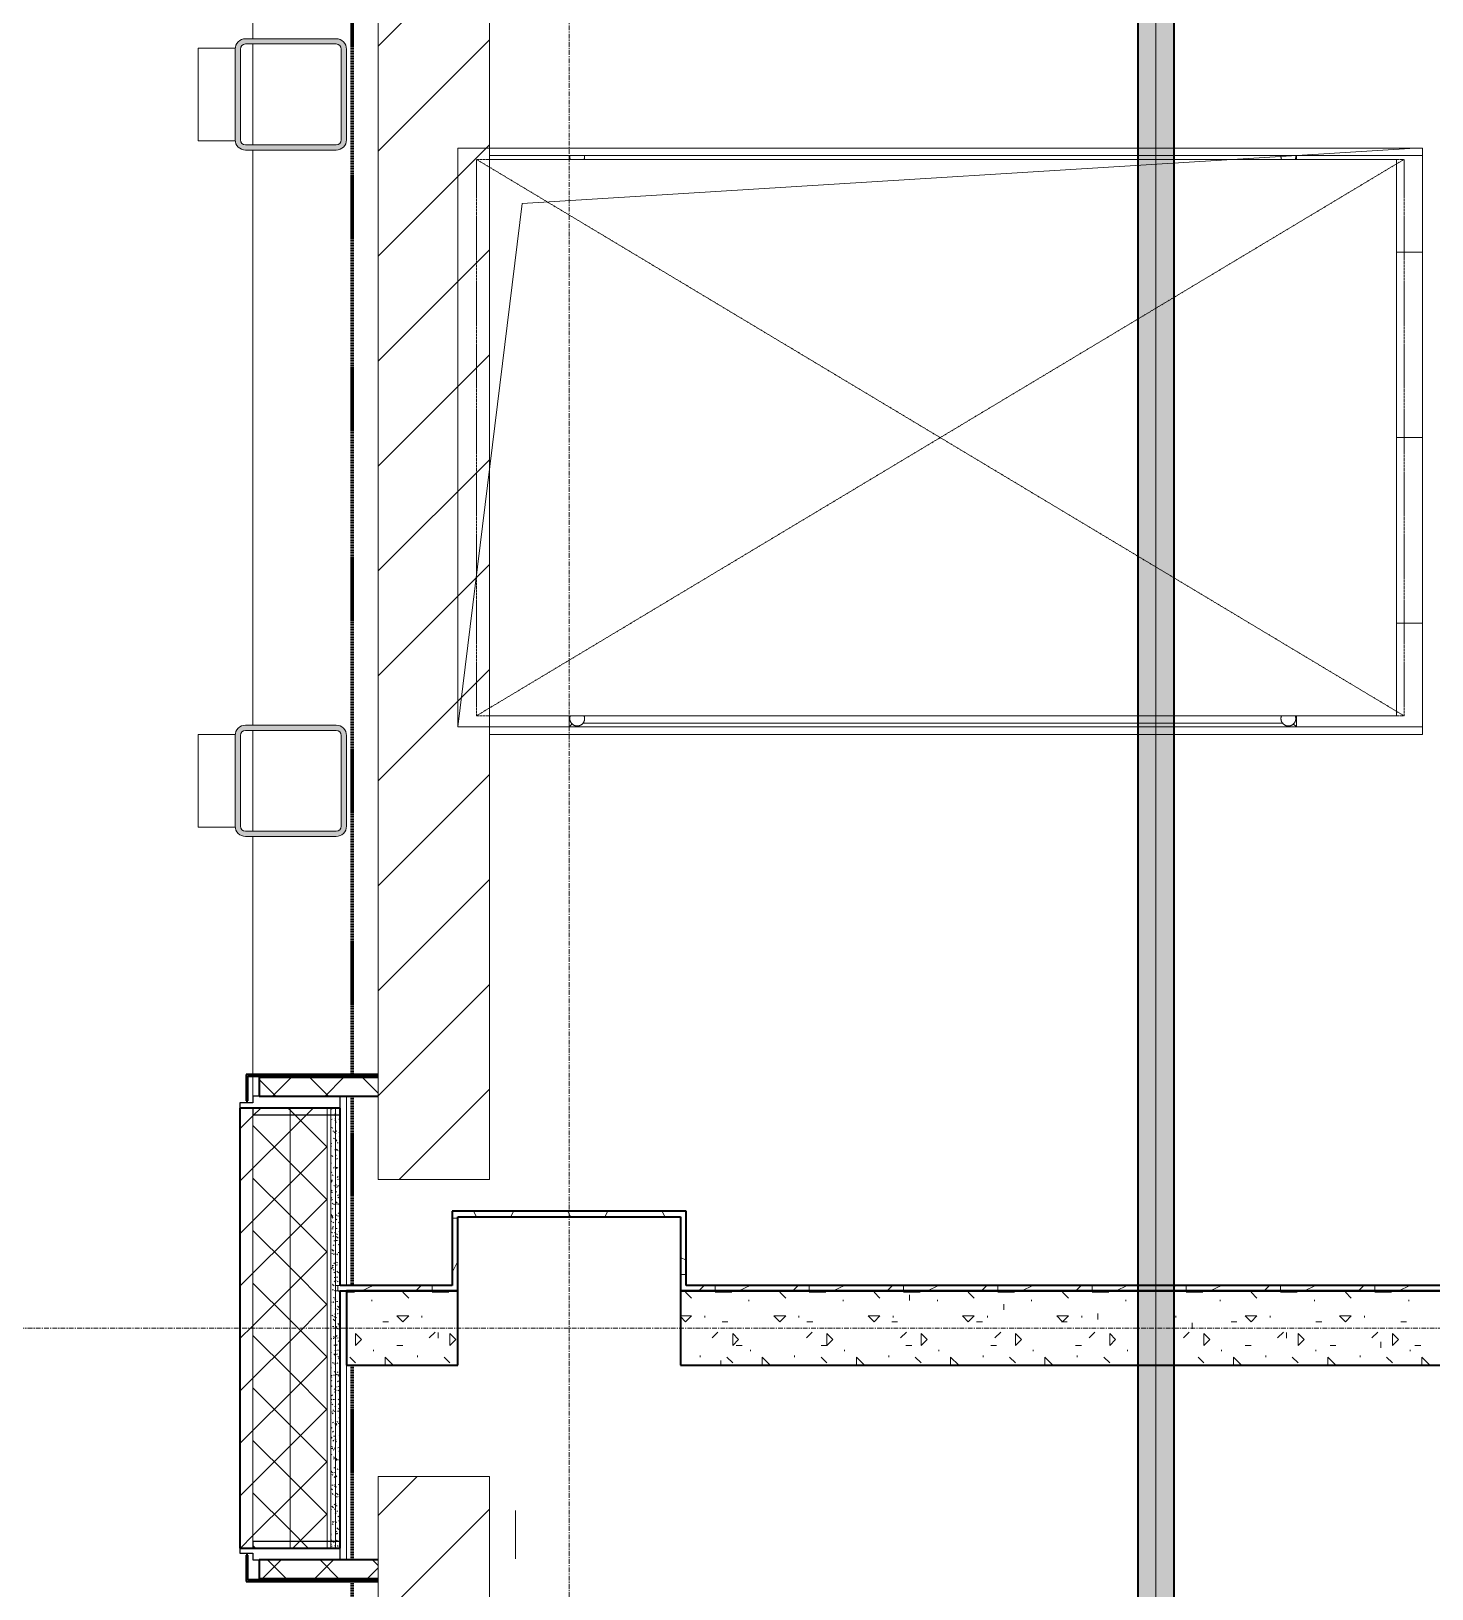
# Model space of a CAD drawing. Header units: millimetres. Extents: x -4948 to 42228, y -4856 to 69378.
# Drawn here: x -1716 to 2059, y 7789 to 11988 of the extents above; entities that cross this region are included whole.
import ezdxf

# ---------------------------------------------------------------- set-up
doc = ezdxf.new("R2010")
doc.units = ezdxf.units.MM
for name, pattern in [('Линия сетки', [22.225, 12.7, -3.175, 3.175, -3.175]), ('Штрих 2 х 1 мм', [3, 2, -1]), ('Штрих 3 х 1_5 мм', [4.5, 3, -1.5])]:
    doc.linetypes.add(name, pattern=pattern)
for name, color, linetype, lineweight in [('A-AREA', 32, 'Continuous', 9), ('A-DETL', 90, 'Continuous', 9), ('A-DETL-THIN', 151, 'Continuous', 13), ('A-DOOR', 31, 'Continuous', 13), ('A-FLOR', 192, 'Continuous', 13), ('A-GENM', 13, 'Continuous', 9), ('A-GLAZ-CWMG', 51, 'Continuous', 9), ('A-WALL', 113, 'Continuous', 13), ('A-WALL-PATT', 111, 'Continuous', 13), ('E-CABL-TRAY', 211, 'Continuous', 9), ('E-CABL-TRAY-CNTR', 211, 'Continuous', 9), ('I-WALL', 2, 'Continuous', 13), ('S-COLS', 52, 'Continuous', 9), ('S-GRID', 1, 'Continuous', 30)]:
    doc.layers.add(name, color=color, linetype=linetype, lineweight=lineweight)

# ---------------------------------------------------------------- blocks, each defined once
blk = doc.blocks.new('27ELB-RD-AR-0000-BIM_rvt-1-1 этаж отм_ _0_000 лотки')
at = {"layer": 'A-DOOR', "lineweight": 9}
h = blk.add_hatch(dxfattribs=at)
h.set_pattern_fill('FP_5', color=252, angle=-90, style=0, pattern_type=2)
h.set_pattern_definition([(45, (-0.0003, -0.0002), (-141.4214, 141.4214), [])])
h.paths.add_polyline_path([(-781.1, 8892.1), (-481.1, 8892.1), (-481.1, 12892.1), (-781.1, 12892.1), (-781.1, 9616.6)], flags=0)
h = blk.add_hatch(dxfattribs=at)
h.set_pattern_fill('FP_39', color=252, angle=90, style=0, pattern_type=2)
h.set_pattern_definition([(45, (-0.0003, -0.0002), (-141.4214, 141.4214), [])])
h.paths.add_polyline_path([(-481.1, 4092.1), (-481.1, 8092.1), (-781.1, 8092.1), (-781.1, 4092.1)], flags=0)
at = {"layer": 'S-COLS'}
h = blk.add_hatch(color=252, dxfattribs=at)
h.paths.add_polyline_path([(-894.1, 11667.1), (-886.9, 11668), (-880.1, 11670.8), (-874.3, 11675.3), (-869.9, 11681.1), (-867.1, 11687.8), (-866.1, 11695.1), (-867.1, 11946.3), (-869.9, 11953.1), (-874.3, 11958.9), (-880.1, 11963.3), (-886.9, 11966.1), (-894.1, 11967.1), (-1145.4, 11966.1), (-1152.1, 11963.3), (-1157.9, 11958.9), (-1162.4, 11953.1), (-1165.2, 11946.3), (-1166.1, 11939.1), (-1165.2, 11687.8), (-1162.4, 11681.1), (-1157.9, 11675.3), (-1152.1, 11670.8), (-1145.4, 11668), (-1138.1, 11667.1)], flags=0)
h.paths.add_polyline_path([(-1138.1, 11681.1), (-1145.1, 11683), (-1150.3, 11688.1), (-1152.1, 11695.1), (-1151.7, 11942.7), (-1148, 11949), (-1141.8, 11952.6), (-1138.1, 11953.1), (-890.5, 11952.6), (-884.2, 11949), (-880.6, 11942.7), (-880.1, 11939.1), (-880.6, 11691.5), (-884.2, 11685.2), (-890.5, 11681.6), (-894.1, 11681.1)], flags=0)
h = blk.add_hatch(color=252, dxfattribs=at)
h.paths.add_polyline_path([(-1138.1, 9817.1), (-886.9, 9818), (-880.1, 9820.8), (-874.3, 9825.3), (-869.9, 9831.1), (-867.1, 9837.8), (-866.1, 9845.1), (-867.1, 10096.3), (-869.9, 10103.1), (-874.3, 10108.9), (-880.1, 10113.3), (-886.9, 10116.1), (-894.1, 10117.1), (-1145.4, 10116.1), (-1152.1, 10113.3), (-1157.9, 10108.9), (-1162.4, 10103.1), (-1165.2, 10096.3), (-1166.1, 10089.1), (-1165.2, 9837.8), (-1162.4, 9831.1), (-1157.9, 9825.3), (-1152.1, 9820.8), (-1145.4, 9818)], flags=0)
h.paths.add_polyline_path([(-1138.1, 9831.1), (-1145.1, 9833), (-1150.3, 9838.1), (-1152.1, 9845.1), (-1151.7, 10092.7), (-1148, 10099), (-1141.8, 10102.6), (-1138.1, 10103.1), (-890.5, 10102.6), (-884.2, 10099), (-880.6, 10092.7), (-880.1, 10089.1), (-880.6, 9841.5), (-884.2, 9835.2), (-890.5, 9831.6), (-894.1, 9831.1), (-1084.5, 9831.1)], flags=0)
at = {"layer": 'A-AREA', "color": 252, "linetype": 'Штрих 3 х 1_5 мм', "lineweight": 70}
for p, q in [((-851, 12609.1), (-851, 9175.1)), ((-851, 9171.1), (-851, 9167.1)), ((-851, 9117.1), (-851, 8607.1)), ((-851, 8392.1), (-851, 7867.1)), ((-851, 7817.1), (-851, 7813.1)), ((-851, 7809.1), (-851, 4375.1))]:
    blk.add_line(p, q, dxfattribs=at)
at = {"layer": 'A-DETL', "color": 252}
for p, q in [((2033.9, 11672.1), (-566.1, 11672.1)), ((-566.1, 10112.1), (-566.1, 11672.1)), ((-392.9, 11522.8), (2013.9, 11672.1)), ((2033.9, 10112.1), (2033.9, 11672.1)), ((-566.1, 10112.1), (-392.9, 11522.8)), ((2033.9, 10112.1), (-566.1, 10112.1))]:
    blk.add_line(p, q, dxfattribs=at)
at = {"layer": 'A-DETL', "color": 252, "linetype": 'Штрих 2 х 1 мм'}
for p, q in [((1983.9, 11642.1), (-516.1, 11642.1)), ((-516.1, 10142.1), (-516.1, 11642.1)), ((-516.1, 11642.1), (1983.9, 10142.1)), ((-516.1, 10142.1), (1983.9, 11642.1)), ((1983.9, 10142.1), (1983.9, 11642.1)), ((1983.9, 10142.1), (-516.1, 10142.1))]:
    blk.add_line(p, q, dxfattribs=at)
at = {"layer": 'A-DETL-THIN', "color": 252, "lineweight": 9}
blk.add_line((-411, 7870.1), (-411, 8000.1), dxfattribs=at)
at = {"layer": 'A-DOOR', "color": 252, "lineweight": 9}
for p, q in [((-781.1, 8892.1), (-781.1, 12892.1)), ((-481.1, 12892.1), (-481.1, 8892.1)), ((-481.1, 8892.1), (-781.1, 8892.1)), ((-781.1, 4092.1), (-781.1, 8092.1)), ((-781.1, 8092.1), (-481.1, 8092.1)), ((-481.1, 8092.1), (-481.1, 4092.1))]:
    blk.add_line(p, q, dxfattribs=at)
at = {"layer": 'A-FLOR', "color": 252, "lineweight": 9}
for p, q in [((-1118.2, 11967.1), (-1118.2, 12609.2)), ((-1118.2, 11681.1), (-1118.2, 11953.1)), ((-1118.2, 10117.1), (-1118.2, 11667.1)), ((-481.1, 11652.1), (2033.9, 11652.1)), ((2033.9, 11652.1), (2033.9, 10092.1)), ((-1118.2, 9831.1), (-1118.2, 10103.1)), ((2033.9, 10092.1), (-481.1, 10092.1)), ((-1118.2, 9175), (-1118.2, 9817.1)), ((-1118.2, 9117.1), (-1118.2, 9171.1)), ((-866.3, 9117.1), (-866.3, 8607.1))]:
    blk.add_line(p, q, dxfattribs=at)
at = {"layer": 'A-FLOR', "color": 252, "lineweight": 18}
for p, q in [((1963.9, 11392.1), (2033.9, 11392.1)), ((1963.9, 10892.1), (2033.9, 10892.1)), ((1963.9, 10392.1), (2033.9, 10392.1))]:
    blk.add_line(p, q, dxfattribs=at)
at = {"layer": 'A-GENM', "color": 252}
for p, q in [((1963.9, 11642.1), (-481.1, 11642.1)), ((-266.1, 11652.1), (-266.1, 11642.1)), ((1693.9, 11642.1), (1693.9, 11652.1)), ((1963.9, 10142.1), (1963.9, 11642.1)), ((-481.1, 10142.1), (1963.9, 10142.1)), ((-266.1, 10142.1), (-266.1, 10112.1)), ((-257, 10121.2), (-266.1, 10112.1)), ((1658, 10122.1), (-229.6, 10122.1)), ((1693.9, 10112.1), (1685.1, 10120.8)), ((1693.9, 10112.1), (1693.9, 10142.1)), ((-266.1, 10112.1), (1693.9, 10112.1))]:
    blk.add_line(p, q, dxfattribs=at)
at = {"layer": 'A-GENM', "color": 252, "flags": 128}
for points in [[(-264.2, 11652.2), (-264.3, 11651.4), (-264.4, 11650.6), (-264.4, 11649.8), (-264.4, 11649.4)], [(-264.4, 11649.4), (-264.4, 11648.6), (-264.3, 11647.8), (-264.2, 11647), (-264.1, 11646.2), (-264, 11645.4), (-263.8, 11644.6), (-263.6, 11643.9), (-263.4, 11643.1), (-263.1, 11642.3)], [(-225.8, 11641.9), (-225.5, 11642.7), (-225.3, 11643.4), (-225.1, 11644.2), (-224.9, 11645), (-224.7, 11645.8), (-224.6, 11646.6), (-224.5, 11647.4), (-224.4, 11648.2), (-224.4, 11649), (-224.4, 11649.4)], [(-224.4, 11649.4), (-224.4, 11650.2), (-224.5, 11651), (-224.5, 11651.8)], [(1652.3, 11652.2), (1652.2, 11651.4), (1652.2, 11650.6), (1652.1, 11649.8), (1652.1, 11649.4)], [(1652.1, 11649.4), (1652.1, 11648.6), (1652.2, 11647.8), (1652.3, 11647), (1652.4, 11646.2), (1652.5, 11645.4), (1652.7, 11644.6), (1652.9, 11643.9), (1653.1, 11643.1), (1653.4, 11642.3)], [(1690.7, 11641.9), (1691, 11642.7), (1691.2, 11643.4), (1691.4, 11644.2), (1691.6, 11645), (1691.8, 11645.8), (1691.9, 11646.6), (1692, 11647.4), (1692.1, 11648.2), (1692.1, 11649), (1692.1, 11649.4)], [(1692.1, 11649.4), (1692.1, 11650.2), (1692, 11651), (1692, 11651.8)], [(-263, 10142.3), (-263.2, 10141.5), (-263.5, 10140.7), (-263.7, 10140), (-263.9, 10139.2), (-264.1, 10138.4), (-264.2, 10137.6), (-264.3, 10136.8), (-264.4, 10136), (-264.4, 10135.2), (-264.4, 10134.8)], [(-264.4, 10134.8), (-264.4, 10134), (-264.3, 10133.2), (-264.2, 10132.4), (-264.1, 10131.6), (-264, 10130.8), (-263.8, 10130.1), (-263.6, 10129.3), (-263.4, 10128.5), (-263.1, 10127.8), (-262.8, 10127), (-262.5, 10126.3), (-262.1, 10125.6), (-261.8, 10124.9), (-261.3, 10124.2), (-260.9, 10123.5), (-260.4, 10122.9), (-259.9, 10122.2), (-259.4, 10121.6), (-258.9, 10121), (-258.3, 10120.5), (-257.7, 10119.9), (-257.1, 10119.4), (-256.5, 10118.9), (-255.9, 10118.4), (-255.2, 10118), (-254.5, 10117.6), (-253.8, 10117.2), (-253.1, 10116.8), (-252.4, 10116.5), (-251.6, 10116.2), (-250.9, 10115.9), (-250.1, 10115.6), (-249.4, 10115.4), (-248.6, 10115.2), (-247.8, 10115.1), (-247, 10115), (-246.2, 10114.9), (-245.4, 10114.8), (-244.6, 10114.8), (-243.8, 10114.8), (-243, 10114.9), (-242.2, 10114.9), (-241.4, 10115), (-240.6, 10115.2), (-239.8, 10115.3), (-239.1, 10115.5), (-238.3, 10115.8), (-237.6, 10116), (-236.8, 10116.3), (-236.1, 10116.6), (-235.4, 10117), (-234.6, 10117.3), (-234, 10117.7), (-233.3, 10118.2), (-232.6, 10118.6), (-232, 10119.1), (-231.4, 10119.6), (-230.8, 10120.2), (-230.2, 10120.7), (-229.6, 10121.3), (-229.1, 10121.9), (-228.6, 10122.5), (-228.1, 10123.2), (-227.7, 10123.8), (-227.3, 10124.5), (-226.9, 10125.2), (-226.5, 10125.9), (-226.1, 10126.6), (-225.8, 10127.4), (-225.5, 10128.1), (-225.3, 10128.9), (-225.1, 10129.6), (-224.9, 10130.4), (-224.7, 10131.2), (-224.6, 10132), (-224.5, 10132.8), (-224.4, 10133.6), (-224.4, 10134.4), (-224.4, 10134.8)], [(-224.4, 10134.8), (-224.4, 10135.6), (-224.5, 10136.4), (-224.5, 10137.2), (-224.6, 10138), (-224.8, 10138.8), (-225, 10139.6), (-225.2, 10140.3), (-225.4, 10141.1), (-225.7, 10141.8)], [(1653.6, 10142.3), (1653.3, 10141.5), (1653, 10140.7), (1652.8, 10140), (1652.6, 10139.2), (1652.4, 10138.4), (1652.3, 10137.6), (1652.2, 10136.8), (1652.2, 10136), (1652.1, 10135.2), (1652.1, 10134.8)], [(1652.1, 10134.8), (1652.1, 10134), (1652.2, 10133.2), (1652.3, 10132.4), (1652.4, 10131.6), (1652.5, 10130.8), (1652.7, 10130.1), (1652.9, 10129.3), (1653.1, 10128.5), (1653.4, 10127.8), (1653.7, 10127), (1654, 10126.3), (1654.4, 10125.6), (1654.8, 10124.9), (1655.2, 10124.2), (1655.6, 10123.5), (1656.1, 10122.9), (1656.6, 10122.2), (1657.1, 10121.6), (1657.6, 10121), (1658.2, 10120.5), (1658.8, 10119.9), (1659.4, 10119.4), (1660, 10118.9), (1660.6, 10118.4), (1661.3, 10118), (1662, 10117.6), (1662.7, 10117.2), (1663.4, 10116.8), (1664.1, 10116.5), (1664.9, 10116.2), (1665.6, 10115.9), (1666.4, 10115.6), (1667.1, 10115.4), (1667.9, 10115.2), (1668.7, 10115.1), (1669.5, 10115), (1670.3, 10114.9), (1671.1, 10114.8), (1671.9, 10114.8), (1672.7, 10114.8), (1673.5, 10114.9), (1674.3, 10114.9), (1675.1, 10115), (1675.9, 10115.2), (1676.7, 10115.3), (1677.4, 10115.5), (1678.2, 10115.8), (1679, 10116), (1679.7, 10116.3), (1680.4, 10116.6), (1681.2, 10117), (1681.9, 10117.3), (1682.6, 10117.7), (1683.2, 10118.2), (1683.9, 10118.6), (1684.5, 10119.1), (1685.1, 10119.6), (1685.7, 10120.2), (1686.3, 10120.7), (1686.9, 10121.3), (1687.4, 10121.9), (1687.9, 10122.5), (1688.4, 10123.2), (1688.8, 10123.8), (1689.3, 10124.5), (1689.6, 10125.2), (1690, 10125.9), (1690.4, 10126.6), (1690.7, 10127.4), (1691, 10128.1), (1691.2, 10128.9), (1691.4, 10129.6), (1691.6, 10130.4), (1691.8, 10131.2), (1691.9, 10132), (1692, 10132.8), (1692.1, 10133.6), (1692.1, 10134.4), (1692.1, 10134.8)], [(1692.1, 10134.8), (1692.1, 10135.6), (1692, 10136.4), (1692, 10137.2), (1691.9, 10138), (1691.7, 10138.8), (1691.5, 10139.6), (1691.3, 10140.3), (1691.1, 10141.1), (1690.8, 10141.8)]]:
    blk.add_lwpolyline(points, dxfattribs=at)
at = {"layer": 'A-GLAZ-CWMG', "color": 252, "lineweight": 25, "extrusion": (0, 0, -1)}
for p, q in [((-883.2, 9117.1), (-1118.2, 9117.1)), ((-1118.2, 9117.1), (-1118.2, 9099.1)), ((-883.2, 9067.1), (-883.2, 9117.1)), ((-1118.2, 9099.1), (-1153.2, 9099.1)), ((-1153.2, 9099.1), (-1153.2, 9085.1)), ((-1153.2, 9085.1), (-1118.2, 9085.1)), ((-1118.2, 9085.1), (-1118.2, 9067.1)), ((-1118.2, 9067.1), (-883.2, 9067.1)), ((-1118.2, 7899.1), (-1153.2, 7899.1)), ((-1153.2, 7899.1), (-1153.2, 7885.1)), ((-883.2, 7917.1), (-1118.2, 7917.1)), ((-1118.2, 7917.1), (-1118.2, 7899.1)), ((-883.2, 7867.1), (-883.2, 7917.1)), ((-1153.2, 7885.1), (-1118.2, 7885.1)), ((-1118.2, 7885.1), (-1118.2, 7867.1)), ((-1118.2, 7867.1), (-883.2, 7867.1))]:
    blk.add_line(p, q, dxfattribs=at)
at = {"layer": 'A-WALL', "color": 252, "lineweight": 35}
for p, q in [((-1136.3, 9175.1), (-1136.3, 9104.1)), ((-1132.3, 9175.1), (-1136.3, 9175.1)), ((-781.1, 9175.1), (-1132.3, 9175.1)), ((-1132.3, 9171.1), (-781.1, 9171.1)), ((-1132.3, 9104.1), (-1132.3, 9171.1)), ((-781.1, 9167.1), (-1101.3, 9167.1)), ((-1101.3, 9167.1), (-1101.3, 9117.1)), ((-1101.3, 9117.1), (-781.1, 9117.1)), ((-1153.2, 9085.1), (-1153.2, 7899.1)), ((-883.2, 9085.1), (-1153.2, 9085.1)), ((-1136.3, 9104.1), (-1132.3, 9104.1)), ((-883.2, 8607.1), (-883.2, 9085.1)), ((-883.2, 7899.1), (-883.2, 8592.1)), ((-1153.2, 7899.1), (-883.2, 7899.1)), ((-1132.3, 7880.1), (-1136.3, 7880.1)), ((-1136.3, 7880.1), (-1136.3, 7809.1)), ((-1132.3, 7813.1), (-1132.3, 7880.1)), ((-781.1, 7867.1), (-1101.3, 7867.1)), ((-1101.3, 7867.1), (-1101.3, 7817.1)), ((-781.1, 7813.1), (-1132.3, 7813.1)), ((-1101.3, 7817.1), (-781.1, 7817.1)), ((-1136.3, 7809.1), (-1132.3, 7809.1)), ((-1132.3, 7809.1), (-781.1, 7809.1))]:
    blk.add_line(p, q, dxfattribs=at)
at = {"layer": 'A-WALL', "color": 252, "lineweight": 9}
for p, q in [((-1118.2, 7899.1), (-1118.2, 9085.1)), ((-1018.2, 7899.1), (-1018.2, 9085.1)), ((-918.2, 7899.1), (-918.2, 9085.1)), ((-908.2, 7899.1), (-908.2, 9085.1)), ((-895.7, 8607.1), (-895.7, 9085.1)), ((-883.2, 8607.1), (-895.7, 8607.1)), ((-895.7, 8592.1), (-895.7, 8607.1)), ((-895.7, 8592.1), (-895.7, 8607.1)), ((-883.2, 8592.1), (-895.7, 8592.1)), ((-895.7, 7899.1), (-895.7, 8592.1))]:
    blk.add_line(p, q, dxfattribs=at)
at = {"layer": 'A-WALL-PATT', "color": 252, "linetype": 'Continuous', "lineweight": 9}
for p, q in [((-1056.1, 9117.1), (-1101.3, 9162.3)), ((-1065.2, 9117.1), (-1015.2, 9167.1)), ((-1011.2, 9171.1), (-1007.2, 9175.1)), ((-914.7, 9117.1), (-964.7, 9167.1)), ((-923.8, 9117.1), (-873.8, 9167.1)), ((-869.8, 9171.1), (-865.8, 9175.1)), ((-781.1, 9125), (-823.2, 9167.1)), ((-782.4, 9117.1), (-781.1, 9118.4)), ((-1118.2, 9064.2), (-1097.2, 9085.1)), ((-1018.2, 9079.2), (-1024.1, 9085.1)), ((-1018.2, 9022.8), (-955.8, 9085.1)), ((-918.2, 8979.2), (-1018.2, 9079.2)), ((-908.2, 9075.2), (-908, 9075)), ((-907.4, 9083.5), (-904.6, 9081.7)), ((-897.1, 9069.6), (-895.7, 9070.7)), ((-895.7, 9070.7), (-894.4, 9071.6)), ((-1153.2, 9029.2), (-1118.2, 9064.2)), ((-1018.2, 8937.8), (-1118.2, 9037.8)), ((-908, 9054.6), (-904.7, 9055.1)), ((-906.2, 9032.2), (-903.3, 9030.4)), ((-899.4, 9067.2), (-896.9, 9064.9)), ((-897.7, 9056), (-895.7, 9056.2)), ((-897.1, 9051.7), (-895.7, 9050.8)), ((-896.3, 9045.1), (-895.7, 9045.6)), ((-895.7, 9056.2), (-894.4, 9056.4)), ((-895.7, 9050.8), (-894.3, 9049.9)), ((-895.7, 9045.6), (-893.6, 9047.2)), ((-886.7, 9055.6), (-884.4, 9053.5)), ((-884.4, 9053.5), (-884.4, 9053.5)), ((-884.4, 9053.5), (-883.2, 9052.3)), ((-1118.2, 8922.8), (-1018.2, 9022.8)), ((-908.2, 8988.8), (-905.2, 8989.2)), ((-903.1, 9022.4), (-899.8, 9022.8)), ((-901.3, 9003.8), (-898.4, 9002)), ((-898.9, 9020.6), (-896.5, 9018.5)), ((-896.5, 9018.5), (-896.5, 9018.5)), ((-896.5, 9018.5), (-895.7, 9017.6)), ((-896.3, 9023.3), (-895.7, 9023.4)), ((-895.9, 9000.4), (-895.7, 9000.2)), ((-895.7, 9023.4), (-893, 9023.7)), ((-895.7, 9017.6), (-894.1, 9016.2)), ((-895.7, 9000.2), (-893.1, 8998.6)), ((-895.5, 9020.7), (-892.8, 9022.7)), ((-894.7, 8996.2), (-892, 8998.2)), ((-891.4, 8991), (-888.1, 8991.5)), ((-886.9, 9019.9), (-884.1, 9018.1)), ((-886, 9024.6), (-883.2, 9025)), ((-885.5, 9008.3), (-883.2, 9006.2)), ((-884.6, 8991.9), (-883.2, 8992.1)), ((-1018.2, 8881.3), (-918.2, 8981.3)), ((-908.2, 8983), (-906.2, 8981.2)), ((-908.2, 8960.7), (-907.6, 8961.2)), ((-907.1, 8956.1), (-903.8, 8956.5)), ((-905.9, 8956.2), (-903.1, 8954.4)), ((-897.6, 8973.3), (-895.7, 8971.5)), ((-896.8, 8957.5), (-895.7, 8957.6)), ((-895.7, 8971.5), (-895.2, 8971.1)), ((-895.7, 8957.6), (-893.4, 8957.9)), ((-893.9, 8971.7), (-891.2, 8973.8)), ((-893.1, 8947.2), (-890.4, 8949.3)), ((-891, 8972), (-888.2, 8970.2)), ((-885.7, 8968.6), (-883.2, 8967)), ((-885, 8961.8), (-883.2, 8960.1)), ((-1153.2, 8887.8), (-1118.2, 8922.8)), ((-918.2, 8837.8), (-1018.2, 8937.8)), ((-908.2, 8936.8), (-907.3, 8936.1)), ((-908.2, 8935.7), (-906.8, 8936.7)), ((-908.2, 8910.6), (-906, 8912.2)), ((-908.2, 8907.1), (-907.2, 8906.5)), ((-904.7, 8904.9), (-901.9, 8903.1)), ((-902.2, 8923.9), (-898.9, 8924.3)), ((-897.2, 8926.8), (-895.7, 8925.4)), ((-895.7, 8925.4), (-894.8, 8924.6)), ((-895.7, 8924.4), (-895.7, 8924.4)), ((-895.7, 8924.4), (-892.8, 8922.6)), ((-895.4, 8924.8), (-892.1, 8925.2)), ((-894.8, 8924.6), (-894.8, 8924.6)), ((-894.8, 8924.6), (-892.3, 8922.3)), ((-892.3, 8922.8), (-889.6, 8924.8)), ((-885.1, 8926.1), (-883.2, 8926.4)), ((-883.8, 8914.5), (-883.2, 8913.9)), ((-1018.2, 8796.3), (-1118.2, 8896.3)), ((-1118.2, 8781.3), (-1018.2, 8881.3)), ((-908.2, 8890.7), (-907, 8889.6)), ((-907.8, 8885.7), (-905.2, 8887.8)), ((-907.5, 8890.3), (-904.2, 8890.7)), ((-907, 8889.6), (-907, 8889.6)), ((-907, 8889.6), (-904.5, 8887.3)), ((-907, 8861.3), (-904.4, 8863.3)), ((-899.8, 8876.5), (-897, 8874.7)), ((-895.9, 8879.5), (-895.7, 8879.3)), ((-895.8, 8858.9), (-895.7, 8859)), ((-895.7, 8879.3), (-893.4, 8877.2)), ((-895.7, 8859), (-892.5, 8859.4)), ((-894.4, 8873.1), (-891.6, 8871.3)), ((-891.5, 8898.3), (-888.8, 8900.3)), ((-890.7, 8873.8), (-888, 8875.9)), ((-890.5, 8892.5), (-887.2, 8893)), ((-885.4, 8892.6), (-883.2, 8891.2)), ((-883.7, 8893.4), (-883.2, 8893.5)), ((-883.3, 8867.9), (-883.2, 8867.8)), ((-1018.2, 8739.9), (-918.2, 8839.9)), ((-908.1, 8844.5), (-905.6, 8842.2)), ((-906.2, 8857.6), (-902.8, 8858)), ((-906.2, 8836.8), (-903.6, 8838.8)), ((-904.4, 8829), (-901.6, 8827.2)), ((-901.3, 8825.3), (-897.9, 8825.8)), ((-895.4, 8832.9), (-893.1, 8830.8)), ((-894.4, 8826.2), (-891.1, 8826.7)), ((-893.1, 8830.8), (-893.1, 8830.8)), ((-893.1, 8830.8), (-890.6, 8828.5)), ((-889.9, 8849.4), (-887.2, 8851.4)), ((-889.5, 8844.7), (-886.7, 8842.9)), ((-889.1, 8824.9), (-886.4, 8826.9)), ((-884.2, 8841.3), (-883.2, 8840.7)), ((-884.1, 8827.6), (-883.2, 8827.7)), ((-1153.2, 8746.3), (-1118.2, 8781.3)), ((-918.2, 8696.3), (-1018.2, 8796.3)), ((-908.2, 8780.8), (-905.7, 8779.2)), ((-907.6, 8797.9), (-905.2, 8795.8)), ((-906.6, 8791.8), (-903.3, 8792.2)), ((-905.4, 8812.3), (-902.8, 8814.4)), ((-905.2, 8795.8), (-905.2, 8795.8)), ((-905.2, 8795.8), (-902.8, 8793.5)), ((-904.6, 8787.9), (-902, 8789.9)), ((-903.2, 8777.6), (-900.4, 8775.8)), ((-894.2, 8797.1), (-891.4, 8795.3)), ((-894.2, 8785.6), (-891.7, 8783.4)), ((-889.5, 8794), (-886.2, 8794.4)), ((-888.3, 8800.4), (-885.6, 8802.5)), ((-887.5, 8775.9), (-884.8, 8778)), ((-581.1, 8788.4), (-566.1, 8788.4)), ((-516.2, 8792.1), (-523.7, 8807.1)), ((-423.6, 8792.1), (-416.1, 8807.1)), ((-262.2, 8792.1), (-269.7, 8807.1)), ((-169.6, 8792.1), (-162.1, 8807.1)), ((-8.2, 8792.1), (-15.7, 8807.1)), ((-1018.2, 8654.9), (-1118.2, 8754.9)), ((-1118.2, 8639.9), (-1018.2, 8739.9)), ((-906.3, 8750.6), (-903.9, 8748.4)), ((-905.2, 8759.1), (-901.9, 8759.5)), ((-903.8, 8763.4), (-901.2, 8765.4)), ((-903, 8738.9), (-900.4, 8741)), ((-898.3, 8749.2), (-895.7, 8747.6)), ((-895.7, 8747.6), (-895.5, 8747.4)), ((-894.9, 8760.4), (-891.6, 8760.8)), ((-893.7, 8739), (-891.3, 8736.9)), ((-893, 8745.8), (-890.1, 8744)), ((-891.3, 8736.9), (-891.3, 8736.9)), ((-891.3, 8736.9), (-888.9, 8734.6)), ((-886.7, 8751.5), (-884, 8753.5)), ((-883.9, 8765.3), (-883.2, 8764.9)), ((-1018.2, 8598.5), (-918.2, 8698.5)), ((-905.8, 8704), (-903.5, 8701.9)), ((-905.7, 8693.2), (-902.3, 8693.7)), ((-903.5, 8701.9), (-903.5, 8701.9)), ((-903.5, 8701.9), (-901, 8699.6)), ((-903, 8701.7), (-900.1, 8699.9)), ((-902.2, 8714.4), (-899.6, 8716.5)), ((-901.4, 8690), (-898.8, 8692)), ((-900.3, 8726.8), (-897, 8727.3)), ((-893.5, 8727.7), (-890.2, 8728.1)), ((-892.4, 8691.8), (-890, 8689.5)), ((-888.6, 8695.5), (-885.3, 8695.9)), ((-888.1, 8717.4), (-885.2, 8715.6)), ((-885.9, 8727), (-883.2, 8729)), ((-885.1, 8702.5), (-883.2, 8704)), ((-883.2, 8729.1), (-883.2, 8729.1)), ((-918.2, 8554.9), (-1018.2, 8654.9)), ((-908.2, 8660), (-907.8, 8660.1)), ((-907.1, 8653.8), (-904.3, 8652)), ((-904.6, 8656.8), (-902.1, 8654.5)), ((-904.3, 8660.5), (-900.9, 8661)), ((-901.7, 8650.3), (-898.9, 8648.5)), ((-900.6, 8665.5), (-898, 8667.5)), ((-893.9, 8661.9), (-890.6, 8662.3)), ((-892.7, 8669.9), (-889.9, 8668.1)), ((-884.3, 8678.1), (-883.2, 8678.9)), ((-883.5, 8653.6), (-883.2, 8653.8)), ((-581.1, 8642.1), (-566.1, 8672.1)), ((48.9, 8675), (33.9, 8682.5)), ((-1153.2, 8604.9), (-1118.2, 8639.9)), ((-1018.2, 8513.5), (-1118.2, 8613.5)), ((-904.1, 8610.2), (-901.8, 8608.1)), ((-901.8, 8608.1), (-901.8, 8608.1)), ((-901.8, 8608.1), (-899.3, 8605.8)), ((-899.8, 8641), (-897.2, 8643.1)), ((-899.4, 8628.3), (-896, 8628.7)), ((-899, 8616.6), (-896.4, 8618.6)), ((-896.8, 8622), (-895.7, 8621.2)), ((-895.7, 8621.2), (-894, 8620.2)), ((-892.6, 8629.2), (-889.2, 8629.6)), ((-891.9, 8645.2), (-889.6, 8643.1)), ((-891.5, 8618.5), (-888.7, 8616.7)), ((-889.6, 8643.1), (-889.6, 8643.1)), ((-889.6, 8643.1), (-887.1, 8640.8)), ((-889, 8592.1), (-889, 8607.1)), ((-824.4, 8592.1), (-794.4, 8607.1)), ((-635, 8592.1), (-635, 8607.1)), ((33.9, 8636), (48.9, 8636)), ((127, 8592.1), (127, 8607.1)), ((191.6, 8592.1), (221.6, 8607.1)), ((381, 8592.1), (381, 8607.1)), ((445.6, 8592.1), (475.6, 8607.1)), ((635, 8592.1), (635, 8607.1)), ((699.6, 8592.1), (729.6, 8607.1)), ((889, 8592.1), (889, 8607.1)), ((953.6, 8592.1), (983.6, 8607.1)), ((1143, 8592.1), (1143, 8607.1)), ((1207.6, 8592.1), (1237.6, 8607.1)), ((1397, 8592.1), (1397, 8607.1)), ((1461.6, 8592.1), (1491.6, 8607.1)), ((1651, 8592.1), (1651, 8607.1)), ((1715.6, 8592.1), (1745.6, 8607.1)), ((1905, 8592.1), (1905, 8607.1)), ((1969.6, 8592.1), (1999.6, 8607.1)), ((-1118.2, 8498.5), (-1018.2, 8598.5)), ((-904.7, 8594.7), (-901.4, 8595.1)), ((-901.5, 8574.4), (-898.7, 8572.6)), ((-898.2, 8592.1), (-895.7, 8594.1)), ((-897.4, 8567.6), (-895.7, 8569)), ((-895.7, 8569), (-894.8, 8569.7)), ((-886.6, 8590.2), (-883.7, 8588.4)), ((-866.3, 8588.4), (-844.1, 8588.4)), ((-844.1, 8588.4), (-847.8, 8592.1)), ((-797.7, 8564.6), (-797.7, 8568.5)), ((-698.5, 8572.5), (-714.4, 8588.4)), ((-678.9, 8592.1), (-666.3, 8604.7)), ((-635, 8588.4), (-631.3, 8592.1)), ((-635, 8588.4), (-590.1, 8588.4)), ((-590.1, 8588.4), (-593.8, 8592.1)), ((-570.4, 8592.1), (-566.1, 8594.2)), ((63.5, 8572.5), (47.6, 8588.4)), ((83.1, 8592.1), (95.7, 8604.7)), ((127, 8588.4), (130.7, 8592.1)), ((127, 8588.4), (171.9, 8588.4)), ((171.9, 8588.4), (168.2, 8592.1)), ((218.3, 8564.6), (218.3, 8568.5)), ((317.5, 8572.5), (301.6, 8588.4)), ((337.1, 8592.1), (349.7, 8604.7)), ((381, 8588.4), (384.7, 8592.1)), ((381, 8588.4), (425.9, 8588.4)), ((396.9, 8591.5), (396.9, 8592.1)), ((425.9, 8588.4), (422.2, 8592.1)), ((472.3, 8564.6), (472.3, 8568.5)), ((571.5, 8572.5), (555.6, 8588.4)), ((591.1, 8592.1), (603.7, 8604.7)), ((635, 8588.4), (638.7, 8592.1)), ((635, 8588.4), (679.9, 8588.4)), ((650.9, 8566.1), (650.9, 8582)), ((679.9, 8588.4), (676.2, 8592.1)), ((726.3, 8564.6), (726.3, 8568.5)), ((825.5, 8572.5), (809.6, 8588.4)), ((845.1, 8592.1), (857.7, 8604.7)), ((889, 8588.4), (892.7, 8592.1)), ((889, 8588.4), (933.9, 8588.4)), ((933.9, 8588.4), (930.2, 8592.1)), ((980.3, 8564.6), (980.3, 8568.5)), ((1079.5, 8572.5), (1063.6, 8588.4)), ((1099.1, 8592.1), (1111.7, 8604.7)), ((1143, 8588.4), (1146.7, 8592.1)), ((1143, 8588.4), (1187.9, 8588.4)), ((1187.9, 8588.4), (1184.2, 8592.1)), ((1234.3, 8564.6), (1234.3, 8568.5)), ((1365.3, 8604.3), (1365.7, 8604.7)), ((1397, 8588.4), (1400.7, 8592.1)), ((1397, 8588.4), (1441.9, 8588.4)), ((1441.9, 8588.4), (1438.2, 8592.1)), ((1488.3, 8564.6), (1488.3, 8568.5)), ((1587.5, 8572.5), (1571.6, 8588.4)), ((1607.1, 8592.1), (1619.7, 8604.7)), ((1651, 8588.4), (1654.7, 8592.1)), ((1651, 8588.4), (1695.9, 8588.4)), ((1695.9, 8588.4), (1692.2, 8592.1)), ((1742.3, 8564.6), (1742.3, 8568.5)), ((1841.5, 8572.5), (1825.6, 8588.4)), ((1861.1, 8592.1), (1873.7, 8604.7)), ((1905, 8588.4), (1908.7, 8592.1)), ((1905, 8588.4), (1949.9, 8588.4)), ((1949.9, 8588.4), (1946.2, 8592.1)), ((1996.3, 8564.6), (1996.3, 8568.5)), ((-1018.2, 8457.1), (-918.2, 8557.1)), ((-908.2, 8561.4), (-906.8, 8561.5)), ((-908.2, 8553.4), (-907.7, 8553.1)), ((-905.6, 8526.5), (-902.8, 8524.7)), ((-903.3, 8562), (-900, 8562.4)), ((-902.9, 8562.9), (-900.4, 8560.7)), ((-900.3, 8523.1), (-897.4, 8521.3)), ((-898.4, 8529.8), (-895.7, 8530.1)), ((-896.6, 8543.1), (-895.7, 8543.9)), ((-895.7, 8543.9), (-894, 8545.2)), ((-895.7, 8530.1), (-895.1, 8530.2)), ((-893, 8563.4), (-889.7, 8563.8)), ((-891.6, 8530.7), (-888.3, 8531.1)), ((-891.2, 8542.6), (-888.4, 8540.8)), ((-890.2, 8551.3), (-887.9, 8549.2)), ((-887.9, 8549.2), (-887.9, 8549.2)), ((-887.9, 8549.2), (-885.4, 8546.9)), ((-730.3, 8524.9), (-698.5, 8524.9)), ((-714.4, 8509), (-730.3, 8524.9)), ((-714.4, 8509), (-698.5, 8524.9)), ((-662.8, 8520.9), (-662.8, 8524.9)), ((33.9, 8524.9), (63.5, 8524.9)), ((47.6, 8509), (63.5, 8524.9)), ((99.2, 8520.9), (99.2, 8524.9)), ((301.6, 8509), (285.7, 8524.9)), ((285.8, 8524.9), (317.5, 8524.9)), ((301.6, 8509), (317.5, 8524.9)), ((353.2, 8520.9), (353.2, 8524.9)), ((555.6, 8509), (539.7, 8524.9)), ((539.8, 8524.9), (571.5, 8524.9)), ((555.6, 8509), (571.5, 8524.9)), ((607.2, 8520.9), (607.2, 8524.9)), ((809.6, 8509), (793.7, 8524.9)), ((793.8, 8524.9), (825.5, 8524.9)), ((809.6, 8509), (825.5, 8524.9)), ((861.2, 8520.9), (861.2, 8524.9)), ((904.9, 8540.8), (904.9, 8556.6)), ((1063.6, 8509), (1047.7, 8524.9)), ((1047.8, 8524.9), (1079.5, 8524.9)), ((1063.6, 8509), (1079.5, 8524.9)), ((1115.2, 8520.9), (1115.2, 8524.9)), ((1158.9, 8515.4), (1158.9, 8531.2)), ((1369.2, 8520.9), (1369.2, 8524.9)), ((1571.6, 8509), (1555.7, 8524.9)), ((1555.8, 8524.9), (1587.5, 8524.9)), ((1571.6, 8509), (1587.5, 8524.9)), ((1623.2, 8520.9), (1623.2, 8524.9)), ((1825.6, 8509), (1809.7, 8524.9)), ((1809.8, 8524.9), (1841.5, 8524.9)), ((1825.6, 8509), (1841.5, 8524.9)), ((1877.2, 8520.9), (1877.2, 8524.9)), ((-1153.2, 8463.5), (-1118.2, 8498.5)), ((-918.2, 8413.5), (-1018.2, 8513.5)), ((-903.8, 8496.2), (-900.4, 8496.6)), ((-902.4, 8516.3), (-900, 8514.2)), ((-900, 8514.2), (-900, 8514.2)), ((-900, 8514.2), (-897.5, 8511.9)), ((-895.8, 8518.7), (-895.7, 8518.8)), ((-895.7, 8518.8), (-893.2, 8520.7)), ((-895.4, 8494.7), (-892.5, 8492.9)), ((-895, 8494.2), (-892.4, 8496.2)), ((-890, 8491.3), (-887.2, 8489.5)), ((-889, 8504.1), (-886.5, 8501.8)), ((-886.7, 8498.4), (-883.4, 8498.9)), ((-768.3, 8509), (-752.5, 8509)), ((-642.9, 8465.3), (-627.1, 8481.2)), ((47.6, 8509), (33.9, 8522.8)), ((119.1, 8465.3), (134.9, 8481.2)), ((146.1, 8509), (161.9, 8509)), ((373.1, 8465.3), (388.9, 8481.2)), ((374.7, 8509), (390.5, 8509)), ((603.3, 8509), (619.1, 8509)), ((627.1, 8465.3), (642.9, 8481.2)), ((831.9, 8509), (847.7, 8509)), ((881.1, 8465.3), (896.9, 8481.2)), ((1060.5, 8509), (1076.3, 8509)), ((1135.1, 8465.3), (1150.9, 8481.2)), ((1389.1, 8465.3), (1404.9, 8481.2)), ((1412.9, 8490), (1412.9, 8505.8)), ((1517.7, 8509), (1533.5, 8509)), ((1643.1, 8465.3), (1658.9, 8481.2)), ((1746.2, 8509), (1762.1, 8509)), ((1897.1, 8465.3), (1912.9, 8481.2)), ((1974.8, 8509), (1990.7, 8509)), ((-1018.2, 8372.1), (-1118.2, 8472.1)), ((-1118.2, 8357.1), (-1018.2, 8457.1)), ((-908.2, 8477.6), (-907.4, 8477.1)), ((-908.2, 8462.7), (-905.9, 8463)), ((-902.4, 8463.5), (-899.1, 8463.9)), ((-901.1, 8469.1), (-898.6, 8466.8)), ((-900, 8447.1), (-897.2, 8445.3)), ((-894.2, 8469.7), (-891.6, 8471.8)), ((-893.4, 8445.3), (-890.8, 8447.3)), ((-892.1, 8464.8), (-888.7, 8465.3)), ((-888.5, 8457.5), (-886.1, 8455.4)), ((-886.1, 8455.4), (-886.1, 8455.4)), ((-886.1, 8455.4), (-883.7, 8453.1)), ((-885.1, 8462.9), (-883.2, 8461.6)), ((-825.5, 8461.4), (-841.4, 8477.3)), ((-841.4, 8445.5), (-841.4, 8477.2)), ((-841.4, 8445.5), (-825.5, 8461.4)), ((-730.3, 8445.5), (-714.4, 8445.5)), ((-619.1, 8464.5), (-619.1, 8480.4)), ((-571.5, 8461.4), (-587.4, 8477.3)), ((-587.4, 8445.5), (-587.4, 8477.2)), ((-587.4, 8445.5), (-571.5, 8461.4)), ((190.5, 8461.4), (174.6, 8477.3)), ((174.6, 8445.5), (174.6, 8477.2)), ((174.6, 8445.5), (190.5, 8461.4)), ((184.2, 8445.5), (200, 8445.5)), ((412.8, 8445.5), (428.6, 8445.5)), ((444.5, 8461.4), (428.6, 8477.3)), ((428.6, 8445.5), (428.6, 8477.2)), ((428.6, 8445.5), (444.5, 8461.4)), ((641.4, 8445.5), (657.2, 8445.5)), ((698.5, 8461.4), (682.6, 8477.3)), ((682.6, 8445.5), (682.6, 8477.2)), ((682.6, 8445.5), (698.5, 8461.4)), ((870, 8445.5), (885.8, 8445.5)), ((952.5, 8461.4), (936.6, 8477.3)), ((936.6, 8445.5), (936.6, 8477.2)), ((936.6, 8445.5), (952.5, 8461.4)), ((1098.6, 8445.5), (1114.4, 8445.5)), ((1206.5, 8461.4), (1190.6, 8477.3)), ((1190.6, 8445.5), (1190.6, 8477.2)), ((1190.6, 8445.5), (1206.5, 8461.4)), ((1460.5, 8461.4), (1444.6, 8477.3)), ((1444.6, 8445.5), (1444.6, 8477.2)), ((1444.6, 8445.5), (1460.5, 8461.4)), ((1555.8, 8445.5), (1571.6, 8445.5)), ((1666.9, 8464.5), (1666.9, 8480.4)), ((1714.5, 8461.4), (1698.6, 8477.3)), ((1698.6, 8445.5), (1698.6, 8477.2)), ((1698.6, 8445.5), (1714.5, 8461.4)), ((1784.3, 8445.5), (1800.2, 8445.5)), ((1920.9, 8439.1), (1920.9, 8455)), ((1968.5, 8461.4), (1952.6, 8477.3)), ((1952.6, 8445.5), (1952.6, 8477.2)), ((1952.6, 8445.5), (1968.5, 8461.4)), ((2013, 8445.5), (2028.8, 8445.5)), ((-1018.2, 8315.6), (-918.2, 8415.6)), ((-908.2, 8434), (-907.9, 8434.2)), ((-908.2, 8427), (-906.2, 8425.8)), ((-908.2, 8408.9), (-907.1, 8409.7)), ((-904.1, 8399.2), (-901.3, 8397.4)), ((-902.8, 8397.7), (-899.5, 8398.1)), ((-900.6, 8422.5), (-898.3, 8420.4)), ((-898.3, 8420.4), (-898.3, 8420.4)), ((-898.3, 8420.4), (-895.8, 8418.1)), ((-897.5, 8431.2), (-895.7, 8431.5)), ((-895.7, 8431.5), (-894.2, 8431.7)), ((-892.6, 8420.8), (-890, 8422.8)), ((-891.8, 8396.3), (-889.2, 8398.4)), ((-890.7, 8432.1), (-887.4, 8432.6)), ((-889.8, 8415.3), (-886.9, 8413.5)), ((-887.2, 8410.2), (-884.8, 8408)), ((-885.8, 8399.9), (-883.2, 8400.2)), ((-841.4, 8397.9), (-857.3, 8413.8)), ((-793.7, 8429.6), (-793.7, 8433.6)), ((-762, 8392.1), (-762, 8413.7)), ((-740.4, 8392.1), (-762, 8413.7)), ((-674.7, 8413.7), (-674.7, 8417.7)), ((-587.4, 8397.9), (-603.3, 8413.8)), ((87.3, 8413.7), (87.3, 8417.7)), ((142.9, 8392.1), (142.9, 8404.2)), ((174.6, 8397.9), (158.7, 8413.8)), ((222.3, 8429.6), (222.3, 8433.6)), ((254, 8392.1), (254, 8413.7)), ((275.6, 8392.1), (254, 8413.7)), ((341.3, 8413.7), (341.3, 8417.7)), ((428.6, 8397.9), (412.7, 8413.8)), ((476.3, 8429.6), (476.3, 8433.6)), ((508, 8392.1), (508, 8413.7)), ((529.6, 8392.1), (508, 8413.7)), ((595.3, 8413.7), (595.3, 8417.7)), ((682.6, 8397.9), (666.7, 8413.8)), ((730.3, 8429.6), (730.3, 8433.6)), ((762, 8392.1), (762, 8413.7)), ((783.6, 8392.1), (762, 8413.7)), ((849.3, 8413.7), (849.3, 8417.7)), ((936.6, 8397.9), (920.7, 8413.8)), ((984.3, 8429.6), (984.3, 8433.6)), ((1016, 8392.1), (1016, 8413.7)), ((1037.6, 8392.1), (1016, 8413.7)), ((1103.3, 8413.7), (1103.3, 8417.7)), ((1190.6, 8397.9), (1174.7, 8413.8)), ((1238.2, 8429.6), (1238.2, 8433.6)), ((1444.6, 8397.9), (1428.7, 8413.8)), ((1492.2, 8429.6), (1492.2, 8433.6)), ((1524, 8392.1), (1524, 8413.7)), ((1545.6, 8392.1), (1524, 8413.7)), ((1611.3, 8413.7), (1611.3, 8417.7)), ((1698.6, 8397.9), (1682.7, 8413.8)), ((1746.2, 8429.6), (1746.2, 8433.6)), ((1778, 8392.1), (1778, 8413.7)), ((1799.6, 8392.1), (1778, 8413.7)), ((1865.3, 8413.7), (1865.3, 8417.7)), ((1952.6, 8397.9), (1936.7, 8413.8)), ((2000.2, 8429.6), (2000.2, 8433.6)), ((2032, 8392.1), (2032, 8413.7)), ((2053.6, 8392.1), (2032, 8413.7)), ((-1153.2, 8322.1), (-1118.2, 8357.1)), ((-918.2, 8272.1), (-1018.2, 8372.1)), ((-908.2, 8383.8), (-906.3, 8385.2)), ((-908.2, 8383.3), (-908, 8383.1)), ((-908.2, 8364.1), (-904.9, 8364.5)), ((-908.2, 8358.7), (-905.5, 8360.8)), ((-901.4, 8365), (-898.1, 8365.4)), ((-899.4, 8375.2), (-896.9, 8373)), ((-898.8, 8395.8), (-896, 8394)), ((-893.9, 8367.4), (-891.1, 8365.6)), ((-891.1, 8366.3), (-887.8, 8366.8)), ((-891, 8371.9), (-888.4, 8373.9)), ((-888.5, 8364), (-885.7, 8362.2)), ((-886.7, 8363.6), (-884.4, 8361.5)), ((-884.4, 8361.5), (-884.4, 8361.5)), ((-884.4, 8361.5), (-883.2, 8360.4)), ((-1018.2, 8230.7), (-1118.2, 8330.7)), ((-1118.2, 8215.6), (-1018.2, 8315.6)), ((-908.2, 8351.2), (-906, 8349.8)), ((-907.4, 8334.2), (-904.7, 8336.3)), ((-898.9, 8328.6), (-896.6, 8326.5)), ((-898.5, 8319.8), (-895.7, 8318)), ((-896.6, 8326.5), (-896.6, 8326.5)), ((-896.6, 8326.5), (-895.7, 8325.7)), ((-896.5, 8332.7), (-895.7, 8332.8)), ((-895.7, 8332.8), (-893.2, 8333.2)), ((-895.7, 8325.7), (-894.1, 8324.2)), ((-890.2, 8347.4), (-887.6, 8349.4)), ((-889.7, 8333.6), (-886.4, 8334.1)), ((-889.4, 8322.9), (-886.8, 8325)), ((-885.5, 8316.4), (-883.2, 8314.2)), ((-883.6, 8335.6), (-883.2, 8335.3)), ((-1018.2, 8174.2), (-918.2, 8274.2)), ((-908.2, 8291), (-906.2, 8289.2)), ((-907.6, 8300.3), (-904.7, 8298.5)), ((-906.6, 8309.8), (-903.9, 8311.8)), ((-905.8, 8285.3), (-903.1, 8287.3)), ((-902.7, 8271.9), (-899.8, 8270.1)), ((-901.9, 8299.1), (-898.6, 8299.6)), ((-897.6, 8281.4), (-895.7, 8279.6)), ((-895.7, 8279.6), (-895.2, 8279.1)), ((-888.6, 8298.4), (-886, 8300.5)), ((-888.3, 8288), (-885.5, 8286.2)), ((-887.8, 8274), (-885.2, 8276)), ((-884.8, 8301.4), (-883.2, 8301.6)), ((-918.2, 8130.7), (-1018.2, 8230.7)), ((-908.2, 8244.9), (-907.3, 8244.1)), ((-907.3, 8265.5), (-904, 8266)), ((-905, 8260.8), (-902.3, 8262.9)), ((-904.2, 8236.4), (-901.5, 8238.4)), ((-900.5, 8266.4), (-897.2, 8266.9)), ((-897.3, 8268.5), (-895.7, 8267.5)), ((-897.2, 8234.8), (-895.7, 8233.4)), ((-895.7, 8267.5), (-894.5, 8266.7)), ((-895.7, 8233.4), (-894.8, 8232.7)), ((-895.6, 8234.2), (-892.3, 8234.6)), ((-894.8, 8232.7), (-894.8, 8232.7)), ((-894.8, 8232.7), (-892.3, 8230.4)), ((-892.4, 8240.1), (-889.6, 8238.3)), ((-890.2, 8267.8), (-886.9, 8268.2)), ((-888.8, 8235.1), (-885.5, 8235.5)), ((-887, 8249.5), (-884.4, 8251.5)), ((-887, 8236.7), (-884.2, 8234.9)), ((-885, 8269.8), (-883.2, 8268.1)), ((-1153.2, 8180.6), (-1118.2, 8215.6)), ((-1018.2, 8089.2), (-1118.2, 8189.2)), ((-908.2, 8199.7), (-907.9, 8199.7)), ((-908.2, 8198.7), (-907, 8197.7)), ((-907.3, 8224.3), (-904.5, 8222.5)), ((-907, 8197.7), (-907, 8197.7)), ((-907, 8197.7), (-904.5, 8195.4)), ((-903.4, 8211.9), (-900.7, 8213.9)), ((-902.6, 8187.4), (-899.9, 8189.5)), ((-900.9, 8200.6), (-897.6, 8201.1)), ((-897.1, 8192.5), (-895.7, 8191.6)), ((-895.9, 8187.5), (-895.7, 8187.3)), ((-895.7, 8191.6), (-894.2, 8190.7)), ((-895.7, 8187.3), (-893.4, 8185.3)), ((-886.2, 8225), (-883.6, 8227.1)), ((-885.4, 8200.6), (-883.2, 8202.3)), ((-883.9, 8202.9), (-883.2, 8203)), ((-883.8, 8222.5), (-883.2, 8222)), ((-1118.2, 8074.2), (-1018.2, 8174.2)), ((-908.1, 8152.5), (-905.6, 8150.3)), ((-906.4, 8167), (-903, 8167.5)), ((-906.1, 8173), (-903.3, 8171.2)), ((-901.8, 8162.9), (-899.1, 8165)), ((-899.6, 8167.9), (-896.2, 8168.4)), ((-889.2, 8169.3), (-885.9, 8169.7)), ((-886.8, 8160.7), (-884, 8158.9)), ((-884.6, 8176.1), (-883.2, 8177.2)), ((-883.8, 8151.6), (-883.2, 8152.1)), ((-883.3, 8175.9), (-883.2, 8175.8)), ((-1018.2, 8032.8), (-918.2, 8132.8)), ((-907.6, 8105.9), (-905.2, 8103.8)), ((-905.2, 8103.8), (-905.2, 8103.8)), ((-905.2, 8103.8), (-902.8, 8101.5)), ((-901.2, 8144.6), (-898.4, 8142.8)), ((-901, 8138.5), (-898.3, 8140.5)), ((-900.2, 8114), (-897.5, 8116)), ((-895.8, 8141.2), (-895.7, 8141.1)), ((-895.7, 8141.1), (-893, 8139.4)), ((-895.4, 8140.9), (-893.1, 8138.8)), ((-894.6, 8135.7), (-891.3, 8136.1)), ((-893.1, 8138.8), (-893.1, 8138.8)), ((-893.1, 8138.8), (-890.6, 8136.5)), ((-890.9, 8112.8), (-888.1, 8111)), ((-887.8, 8136.6), (-884.5, 8137)), ((-885.6, 8109.4), (-883.2, 8107.9)), ((-1153.2, 8039.2), (-1118.2, 8074.2)), ((-918.2, 7989.2), (-1018.2, 8089.2)), ((-908.2, 8101), (-907, 8101.2)), ((-905.8, 8097.1), (-903, 8095.3)), ((-905.4, 8068.5), (-902.1, 8068.9)), ((-900, 8102.1), (-896.7, 8102.5)), ((-899.4, 8089.5), (-896.7, 8091.6)), ((-898.6, 8069.4), (-895.7, 8069.8)), ((-898.6, 8065.1), (-895.9, 8067.1)), ((-895.7, 8069.8), (-895.3, 8069.8)), ((-895.6, 8065.3), (-892.8, 8063.5)), ((-894.2, 8093.7), (-891.7, 8091.4)), ((-888.3, 8070.8), (-885, 8071.2)), ((-1018.2, 7947.8), (-1118.2, 8047.8)), ((-1118.2, 7932.8), (-1018.2, 8032.8)), ((-908.2, 8048), (-907.1, 8047.3)), ((-908.2, 8035.3), (-907.4, 8035.3)), ((-906.3, 8058.7), (-903.9, 8056.4)), ((-904.6, 8045.7), (-901.8, 8043.9)), ((-897.8, 8040.6), (-895.7, 8042.2)), ((-895.7, 8042.2), (-895.1, 8042.6)), ((-893.7, 8047.1), (-891.3, 8044.9)), ((-893.7, 8037.2), (-890.4, 8037.6)), ((-891.3, 8044.9), (-891.3, 8044.9)), ((-891.3, 8044.9), (-888.9, 8042.7)), ((-886.9, 8038), (-883.6, 8038.5)), ((-885.3, 8033.5), (-883.2, 8032.1)), ((-1010.4, 7899.1), (-918.2, 7991.4)), ((-908.2, 8002.4), (-906.1, 8002.6)), ((-905.8, 8012.1), (-903.5, 8009.9)), ((-903.5, 8009.9), (-903.5, 8009.9)), ((-903.5, 8009.9), (-901, 8007.7)), ((-899.7, 8017.3), (-896.9, 8015.5)), ((-899.1, 8003.6), (-895.7, 8004)), ((-897, 8016.1), (-895.7, 8017.1)), ((-896.2, 7991.6), (-895.7, 7992)), ((-895.7, 8017.1), (-894.3, 8018.2)), ((-895.7, 7992), (-893.5, 7993.7)), ((-894.3, 8013.9), (-891.5, 8012.1)), ((-892.4, 7999.8), (-890, 7997.6)), ((-889.4, 7985.5), (-886.6, 7983.7)), ((-884.1, 7982.1), (-883.2, 7981.5)), ((-969.4, 7899.1), (-1018.2, 7947.8)), ((-908.2, 7957.4), (-908, 7957.5)), ((-908.2, 7936.6), (-906.5, 7936.8)), ((-904.6, 7964.8), (-902.1, 7962.6)), ((-904.5, 7970), (-901.1, 7970.4)), ((-904.4, 7969.8), (-901.5, 7968)), ((-897.7, 7970.9), (-895.7, 7971.1)), ((-895.7, 7971.1), (-894.4, 7971.3)), ((-895.4, 7967.2), (-892.7, 7969.2)), ((-894.6, 7942.7), (-891.9, 7944.7)), ((-894.1, 7938), (-891.3, 7936.2)), ((-892.8, 7938.6), (-889.4, 7939.1)), ((-892, 7953.2), (-889.6, 7951.1)), ((-889.6, 7951.1), (-889.6, 7951.1)), ((-889.6, 7951.1), (-887.1, 7948.8)), ((-887.3, 7972.2), (-884, 7972.7)), ((-886, 7939.5), (-883.2, 7939.9)), ((-1151.9, 7899.1), (-1118.2, 7932.8)), ((-1110.9, 7899.1), (-1118.2, 7906.4)), ((-908.2, 7932.3), (-907.2, 7933)), ((-908.2, 7921.7), (-905.7, 7920.1)), ((-908.2, 7907.2), (-906.4, 7908.5)), ((-908.2, 7903.7), (-905.1, 7904.1)), ((-904.1, 7918.2), (-901.8, 7916.1)), ((-903.1, 7918.5), (-900.3, 7916.7)), ((-901.8, 7916.1), (-901.8, 7916.1)), ((-901.8, 7916.1), (-899.3, 7913.8)), ((-898.1, 7905), (-895.7, 7905.4)), ((-895.7, 7905.4), (-894.8, 7905.5)), ((-893.8, 7918.2), (-891.1, 7920.3)), ((-890.7, 7906), (-888.2, 7903.7)), ((-883.8, 7906.2), (-883.2, 7905.7)), ((-1092.4, 7817.1), (-1042.4, 7867.1)), ((-1028.9, 7817.1), (-1078.9, 7867.1)), ((-951, 7817.1), (-901, 7867.1)), ((-887.4, 7817.1), (-937.4, 7867.1)), ((-781.1, 7852.2), (-796, 7867.1)), ((-1100.4, 7809.1), (-1096.4, 7813.1)), ((-959, 7809.1), (-955, 7813.1)), ((-817.6, 7809.1), (-813.6, 7813.1)), ((-809.6, 7817.1), (-781.1, 7845.6))]:
    blk.add_line(p, q, dxfattribs=at)
at = {"layer": 'I-WALL', "color": 252, "lineweight": 9}
for p, q in [((-1266.1, 11692.1), (-1266.1, 11942.1)), ((-1166.1, 11942.1), (-1266.1, 11942.1)), ((-1166.1, 11942.1), (-1166.1, 11692.1)), ((-1166.1, 11692.1), (-1266.1, 11692.1)), ((-1266.1, 9842.1), (-1266.1, 10092.1)), ((-1266.1, 10092.1), (-1166.1, 10092.1)), ((-1166.1, 10092.1), (-1166.1, 9842.1)), ((-1266.1, 9842.1), (-1166.1, 9842.1))]:
    blk.add_line(p, q, dxfattribs=at)
at = {"layer": 'I-WALL', "color": 252, "lineweight": 35}
for p, q in [((33.9, 8807.1), (-581.1, 8807.1)), ((-581.1, 8807.1), (-581.1, 8792.1)), ((-581.1, 8792.1), (-581.1, 8607.1)), ((-566.1, 8792.1), (33.9, 8792.1)), ((-566.1, 8607.1), (-566.1, 8792.1)), ((48.9, 8807.1), (33.9, 8807.1)), ((33.9, 8792.1), (33.9, 8607.1)), ((48.9, 8607.1), (48.9, 8807.1)), ((-581.1, 8607.1), (-883.2, 8607.1)), ((-566.1, 8592.1), (-566.1, 8607.1)), ((33.9, 8607.1), (33.9, 8592.1)), ((4038.9, 8607.1), (48.9, 8607.1)), ((-883.2, 8592.1), (-566.1, 8592.1)), ((-566.1, 8592.1), (-866.3, 8592.1)), ((-866.3, 8592.1), (-866.3, 8392.1)), ((-566.1, 8392.1), (-566.1, 8592.1)), ((4053.9, 8592.1), (33.9, 8592.1)), ((33.9, 8592.1), (33.9, 8392.1)), ((33.9, 8592.1), (4038.9, 8592.1)), ((-866.3, 8392.1), (-566.1, 8392.1)), ((33.9, 8392.1), (4053.9, 8392.1))]:
    blk.add_line(p, q, dxfattribs=at)
at = {"layer": 'S-COLS', "color": 252}
for p, q in [((-1138.1, 11967.1), (-894.1, 11967.1)), ((-1166.1, 11695.1), (-1166.1, 11939.1)), ((-1152.1, 11939.1), (-1152.1, 11695.1)), ((-894.1, 11953.1), (-1138.1, 11953.1)), ((-880.1, 11695.1), (-880.1, 11939.1)), ((-866.1, 11939.1), (-866.1, 11695.1)), ((-1138.1, 11681.1), (-894.1, 11681.1)), ((-894.1, 11667.1), (-1138.1, 11667.1)), ((-1166.1, 9845.1), (-1166.1, 10089.1)), ((-1152.1, 10089.1), (-1152.1, 9845.1)), ((-1138.1, 10117.1), (-894.1, 10117.1)), ((-894.1, 10103.1), (-1138.1, 10103.1)), ((-880.1, 9845.1), (-880.1, 10089.1)), ((-866.1, 10089.1), (-866.1, 9845.1)), ((-1138.1, 9831.1), (-894.1, 9831.1)), ((-894.1, 9817.1), (-1138.1, 9817.1))]:
    blk.add_line(p, q, dxfattribs=at)
for centre, radius, start, end in [((-1138.1, 11939.1), 28, 90, 180), ((-894.1, 11939.1), 28, 0, 90), ((-1138.1, 11939.1), 14, 90, 180), ((-894.1, 11939.1), 14, 0, 90), ((-1138.1, 11695.1), 28, 180, 270), ((-1138.1, 11695.1), 14, 180, 270), ((-894.1, 11695.1), 28, 270, 0), ((-894.1, 11695.1), 14, 270, 0), ((-1138.1, 10089.1), 28, 90, 180), ((-1138.1, 10089.1), 14, 90, 180), ((-894.1, 10089.1), 28, 0, 90), ((-894.1, 10089.1), 14, 0, 90), ((-1138.1, 9845.1), 28, 180, 270), ((-1138.1, 9845.1), 14, 180, 270), ((-894.1, 9845.1), 28, 270, 0), ((-894.1, 9845.1), 14, 270, 0)]:
    blk.add_arc(centre, radius, start, end, dxfattribs=at)
blk = doc.blocks.new('27ELB-RD-KR2-0000-BIM_rvt-1-1 этаж отм_ _0_000 лотки')
at = {"layer": 'A-FLOR', "color": 252, "lineweight": 15}
blk.add_line((-866.1, 8392.1), (-866.1, 7867.1), dxfattribs=at)
at = {"layer": 'S-GRID', "color": 252, "linetype": 'Линия сетки', "lineweight": 9}
for p, q in [((-266.1, -4856.4), (-266.1, 68377.9)), ((-4948, 8492.1), (41228.1, 8492.1))]:
    blk.add_line(p, q, dxfattribs=at)

msp = doc.modelspace()

# ---------------------------------------------------------------- hatches: boundary and pattern name
at = {"layer": 'E-CABL-TRAY', "lineweight": 5}
for points in [[(1265.3, 4639.7), (1267.8, 4639.7), (1267.8, 28060.7), (1265.3, 28060.7), (1265.3, 6367.5)], [(1267.8, 4639.7), (1362.8, 4639.7), (1362.8, 28060.7), (1267.8, 28060.7), (1267.8, 4826.5)], [(1362.8, 4639.7), (1365.3, 4639.7), (1365.3, 28060.7), (1362.8, 28060.7), (1362.8, 6367.5)]]:
    msp.add_hatch(color=5, dxfattribs=at).paths.add_polyline_path(points, flags=0)

# ---------------------------------------------------------------- linework, layer by layer
at = {"layer": 'E-CABL-TRAY', "color": 170}
for p, q in [((1265.3, 4639.7), (1265.3, 28060.7)), ((1267.8, 4639.7), (1267.8, 28060.7)), ((1362.8, 4639.7), (1362.8, 28060.7)), ((1365.3, 4639.7), (1365.3, 28060.7))]:
    msp.add_line(p, q, dxfattribs=at)
at = {"layer": 'E-CABL-TRAY-CNTR', "color": 170}
msp.add_line((1315.3, 4898.5), (1315.3, 27801.9), dxfattribs=at)

# ---------------------------------------------------------------- block references
at = {"lineweight": 5}
for name in ['27ELB-RD-KR2-0000-BIM_rvt-1-1 этаж отм_ _0_000 лотки', '27ELB-RD-AR-0000-BIM_rvt-1-1 этаж отм_ _0_000 лотки']:
    msp.add_blockref(name, (0, 0), dxfattribs=at)

doc.saveas('drawing.dxf')
